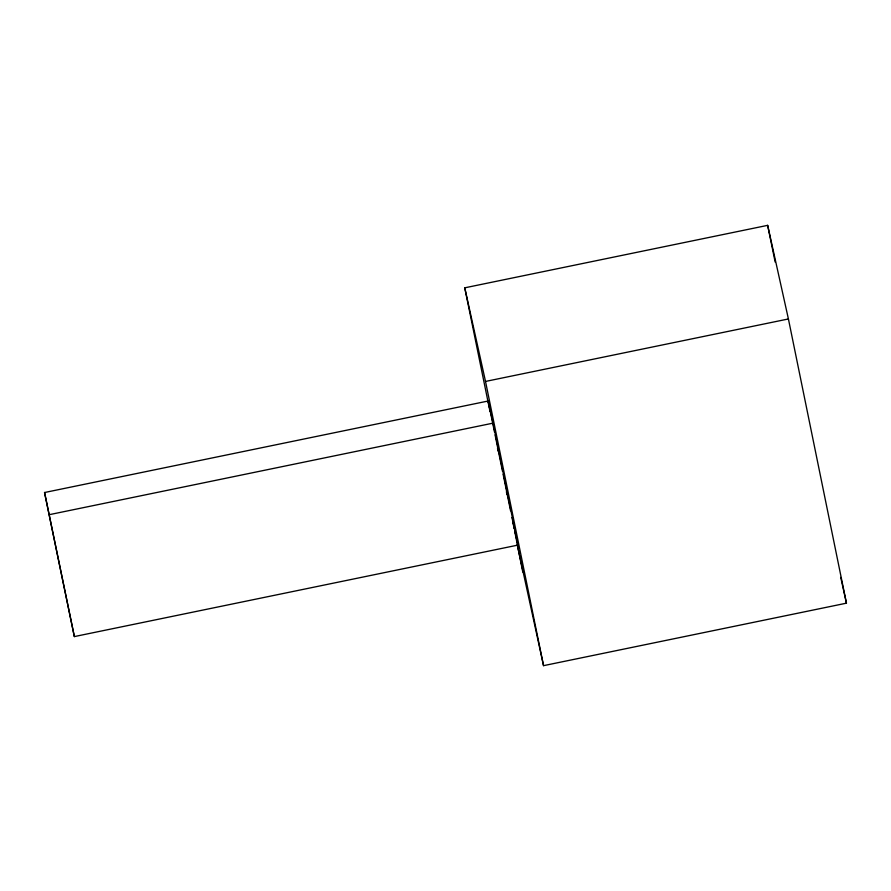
<?xml version="1.0" encoding="UTF-8"?>
<svg xmlns="http://www.w3.org/2000/svg" width="891" height="891" viewBox="0 0 891 891"><rect width="100%" height="100%" fill="white"/><g stroke="black" fill="none" stroke-linecap="round" stroke-linejoin="round"><path stroke-width="1.34" d="M490.028 411.575L464.757 287.826L767.663 225.345L788.412 318.956L846.45 603.174L543.543 665.655L517.237 544.846M464.757 287.826L485.517 381.437L788.412 318.956M44.55 492.523L488.157 401.017L493.068 423.136L517.961 545.08L74.354 636.586L44.55 492.523L74.354 636.586M49.45 514.642L493.068 423.136M840.736 577.39L846.45 603.174M511.957 517.537L517.961 545.08M767.663 225.345L775.159 262.065M485.517 381.437L543.543 665.655M488.157 401.017L494.527 432.18M495.073 434.886L502.546 471.473M503.103 474.179L510.565 510.766M497.523 448.296L498.08 451.013M506.411 491.81L506.968 494.527M513.06 522.961L514.14 528.408M514.686 531.136L522.794 572.044"/></g></svg>
